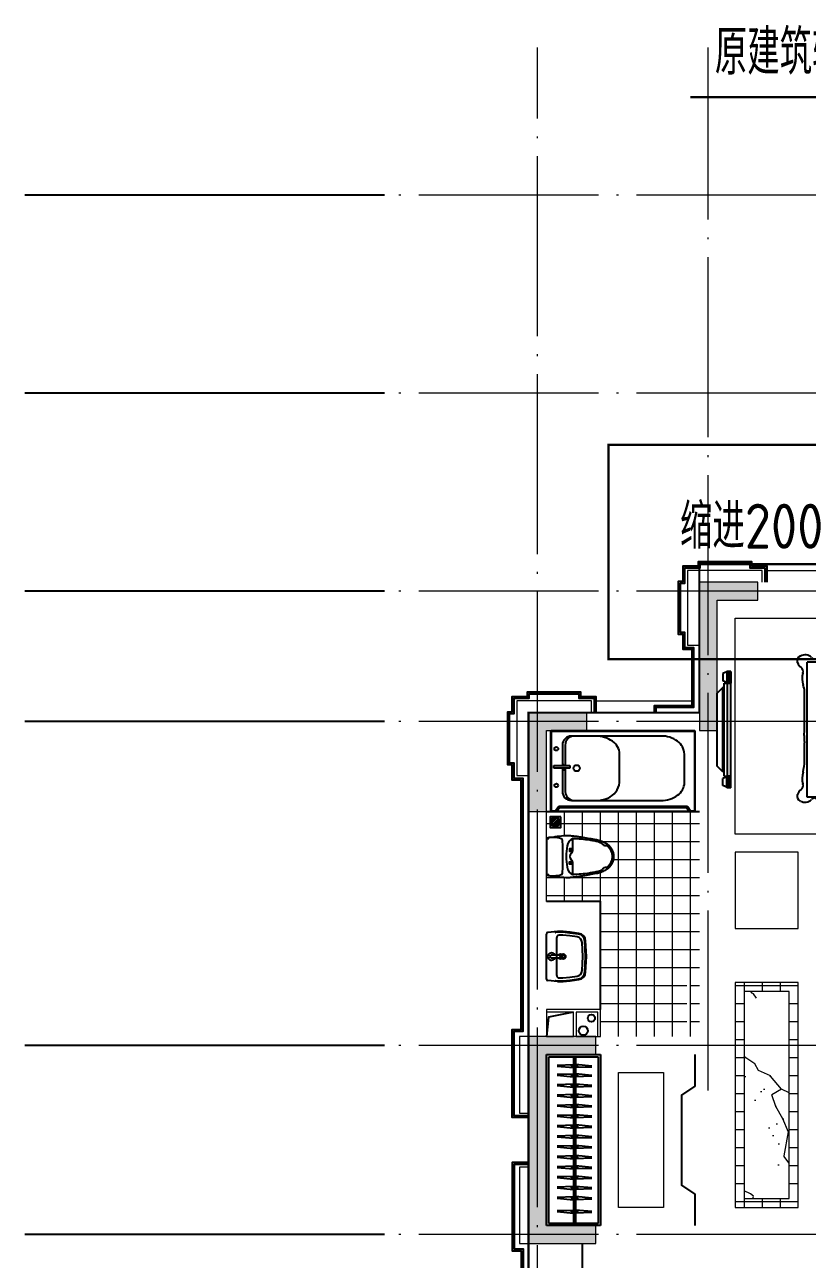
# Model space of a CAD drawing. Extents: x 1117549 to 1295333, y -232649 to -190649.
# Drawn here: x 1158999 to 1167699, y -213042 to -199322 of the extents above; entities that cross this region are included whole.
import ezdxf

# ---------------------------------------------------------------- set-up
doc = ezdxf.new("R2010")
doc.units = 0
doc.header["$LTSCALE"] = 1000
doc.header["$MEASUREMENT"] = 0
for name, pattern in [('ACO-DASHED', [3, 2, -1]), ('DASH', [0.35, 0.25, -0.1]), ('DOTE', [2.42, 2, -0.2, 0.02, -0.2])]:
    doc.linetypes.add(name, pattern=pattern)
for name, color, linetype in [('A-Bath', 185, 'CONTINUOUS'), ('A-Furniture', 252, 'CONTINUOUS'), ('A-Insulatinglayer', 11, 'CONTINUOUS'), ('A-Others', 45, 'ACO-DASHED'), ('A-Plumbing', 4, 'CONTINUOUS'), ('A-Section', 2, 'CONTINUOUS'), ('AXIS', 3, 'CONTINUOUS'), ('图层1', 6, 'CONTINUOUS')]:
    doc.layers.add(name, color=color, linetype=linetype)
for name, color, linetype, lineweight in [('A-c', 30, 'CONTINUOUS', 0), ('A-Sill', 135, 'CONTINUOUS', 0), ('A-Wall-2', 123, 'CONTINUOUS', 15), ('dote', 252, 'DOTE', 0), ('PUB_HATCH', 8, 'CONTINUOUS', 0), ('砌块', 31, 'CONTINUOUS', 0), ('铺地', 147, 'CONTINUOUS', 0)]:
    doc.layers.add(name, color=color, linetype=linetype, lineweight=lineweight)
doc.styles.get("Standard").update_dxf_attribs({"font": 'GBENOR', "bigfont": 'GBCBIG'})
pattern_1 = [(0, (0, 0), (0, 200), []), (90, (0, 0), (-200, 1e-14), [])]

# ---------------------------------------------------------------- blocks, each defined once
blk = doc.blocks.new('A-Lavatory-Bathtub-1250x900')
at = {"layer": 'A-Bath', "linetype": 'ByBlock'}
for p, q in [((342, -2002), (342, -1112)), ((347, -1107), (1937, -1107)), ((347, -1112), (1937, -1112)), ((347, -2002), (347, -1112)), ((1566, -1167), (570, -1167)), ((1937, -1112), (1937, -2002)), ((1942, -1112), (1942, -2002)), ((469, -1267), (469, -1494)), ((501, -1267), (501, -1494)), ((1104, -1683), (1104, -1367)), ((1827, -1683), (1827, -1367)), ((375, -1524), (375, -1494)), ((375, -1494), (554, -1494)), ((469, -1483), (485, -1483)), ((554, -1494), (554, -1524)), ((554, -1524), (375, -1524)), ((469, -1524), (469, -1783)), ((485, -1547), (469, -1548)), ((501, -1524), (501, -1783)), ((570, -1883), (1566, -1883)), ((391, -2002), (347, -2002)), ((1937, -2007), (347, -2007)), ((424, -1957), (388, -2007)), ((436, -1965), (406, -2007)), ((1855, -1950), (436, -1950)), ((1853, -1965), (436, -1965)), ((1880, -2007), (1853, -1965)), ((1898, -2007), (1864, -1955)), ((1937, -2002), (1895, -2002))]:
    blk.add_line(p, q, dxfattribs=at)
for centre, radius, start, end in [((347, -1112), 5, 90, 180), ((570, -1267), 100, 90, 179.8855), ((601, -1267), 99.4, 134.7703, 180.1279), ((607, -1280), 113, 92.4872, 132.2244), ((835, -1511), 344, 56.0618, 88.7863), ((929, -1371), 176, 1.25, 55.7663), ((1572, -1468), 301, 53.6031, 91.2806), ((1629, -1383), 199, 4.6746, 52.2164), ((1937, -1112), 5, 0, 90), ((191, -1515), 296, 4.0735, 6.2142), ((191, -1515), 296, 353.7858, 358.2554), ((569, -1783), 100, 180, 270.1145), ((607, -1779), 106, 181.9028, 238.2969), ((901, -1665), 204, 290.8165, 354.9794), ((1653, -1680), 174, 304.0814, 359.0275), ((599, -1792), 90.1, 238.2969, 271.8118), ((844, -1557), 326, 269.7631, 293.3954), ((1568, -1570), 313, 269.4771, 305.6392), ((347, -2002), 5, 180, 270), ((436, -1965), 15.1, 90.5998, 144.7623), ((436, -1965), 0.131, 96.5775, 147.266), ((1854, -1965), 14.3, 45.0732, 84.4612), ((1937, -2002), 5, 270, 0)]:
    blk.add_arc(centre, radius, start, end, dxfattribs=at)
for centre, major_axis in [((402, -1308), (-20.6, 0)), ((628, -1524), (-35, 0)), ((401, -1716), (20.4, -2))]:
    blk.add_ellipse(centre, major_axis=major_axis, ratio=1, dxfattribs=at)
blk = doc.blocks.new('A-Lavatory-Closestool-b')
at = {"layer": 'A-Bath'}
for p, q in [((0, 194), (0, -194)), ((266, 230), (262, 231)), ((269, 230), (266, 230)), ((273, 229), (269, 230)), ((277, 229), (273, 229)), ((281, 229), (277, 229)), ((285, 228), (281, 229)), ((288, 228), (285, 228)), ((292, 227), (288, 228)), ((298, 227), (292, 227)), ((292, 78, 0), (292, 198, 0)), ((303, 226), (298, 227)), ((301, 204, 0), (301, 197, 0)), ((308, 225), (303, 226)), ((314, 225), (308, 225)), ((319, 224), (314, 225)), ((325, 223), (319, 224)), ((330, 222), (325, 223)), ((336, 222), (330, 222)), ((345, 220), (336, 222)), ((354, 219), (345, 220)), ((363, 218), (354, 219)), ((372, 217), (363, 218)), ((381, 215), (372, 217)), ((390, 214), (381, 215)), ((399, 213), (390, 214)), ((408, 211), (399, 213)), ((426, 208), (408, 211)), ((444, 205), (426, 208)), ((462, 202), (444, 205)), ((480, 199), (462, 202)), ((497, 196), (480, 199)), ((515, 193), (497, 196)), ((533, 189), (515, 193)), ((551, 186), (533, 189)), ((557, 185), (551, 186)), ((563, 184), (557, 185)), ((568, 183), (563, 184)), ((572, 182), (568, 183)), ((576, 181), (572, 182)), ((580, 180), (576, 181)), ((583, 179), (580, 180)), ((586, 178), (583, 179)), ((589, 177), (586, 178)), ((591, 176), (589, 177)), ((594, 176), (591, 176)), ((596, 175), (594, 176)), ((599, 174), (596, 175)), ((601, 173), (599, 174)), ((603, 173), (601, 173)), ((605, 172), (603, 173)), ((608, 171), (605, 172)), ((610, 170), (608, 171)), ((612, 169), (610, 170)), ((614, 169), (612, 169)), ((617, 168), (614, 169)), ((619, 167), (617, 168)), ((621, 166), (619, 167)), ((623, 165), (621, 166)), ((625, 164), (623, 165)), ((627, 163), (625, 164)), ((630, 162), (627, 163)), ((632, 161), (630, 162)), ((634, 160), (632, 161)), ((637, 159), (634, 160)), ((639, 158), (637, 159)), ((642, 156), (639, 158)), ((644, 155), (642, 156)), ((647, 153), (644, 155)), ((650, 152), (647, 153)), ((654, 150), (650, 152)), ((658, 147), (654, 150)), ((662, 145), (658, 147)), ((667, 142), (662, 145)), ((673, 138), (667, 142)), ((675, 137), (673, 138)), ((254, 85, 0), (254, 61, 0)), ((292, 86, 0), (255, 86, 0)), ((255, 60, 0), (290, 60, 0)), ((677, 136), (675, 137)), ((678, 135), (677, 136)), ((680, 134), (678, 135)), ((681, 133), (680, 134)), ((682, 133), (681, 133)), ((683, 132), (682, 133)), ((684, 131), (683, 132)), ((685, 131), (684, 131)), ((685, 130), (685, 131)), ((686, 129), (685, 130)), ((687, 129), (686, 129)), ((688, 128), (687, 129)), ((689, 127), (688, 128)), ((688, 128), (688, 128)), ((690, 127), (689, 127)), ((690, 126), (690, 127)), ((691, 126), (690, 126)), ((692, 125), (691, 126)), ((693, 124), (692, 125)), ((692, 125), (692, 125)), ((694, 124), (693, 124)), ((694, 123), (694, 124)), ((695, 122), (694, 123)), ((696, 121), (695, 122)), ((695, 122), (695, 122)), ((697, 121), (696, 121)), ((697, 120), (697, 121)), ((698, 120), (697, 120)), ((699, 119), (698, 120)), ((699, 118), (699, 119)), ((700, 117), (699, 118)), ((701, 117), (700, 117)), ((702, 116), (701, 117)), ((703, 115), (702, 116)), ((703, 114), (703, 115)), ((705, 113), (703, 114)), ((706, 111), (705, 113)), ((707, 110), (706, 111)), ((709, 108), (707, 110)), ((710, 106), (709, 108)), ((712, 105), (710, 106)), ((713, 103), (712, 105)), ((714, 102), (713, 103)), ((715, 101), (714, 102)), ((716, 100), (715, 101)), ((717, 99), (716, 100)), ((718, 98), (717, 99)), ((718, 97), (718, 98)), ((719, 96), (718, 97)), ((719, 95), (719, 96)), ((720, 94), (719, 95)), ((721, 94), (720, 94)), ((721, 93), (721, 94)), ((722, 92), (721, 93)), ((722, 91), (722, 92)), ((723, 91), (722, 91)), ((723, 90), (723, 91)), ((724, 89), (723, 90)), ((724, 88), (724, 89)), ((725, 88), (724, 88)), ((725, 87), (725, 88)), ((726, 86), (725, 87)), ((726, 85), (726, 86)), ((727, 84), (726, 85)), ((726, 85), (726, 85)), ((727, 83), (727, 84)), ((728, 82), (727, 83)), ((728, 81), (728, 82)), ((729, 81), (728, 81)), ((729, 80), (729, 81)), ((730, 79), (729, 80)), ((730, 78), (730, 79)), ((731, 77), (730, 78)), ((732, 75), (731, 77)), ((732, 74), (732, 75)), ((733, 72), (732, 74)), ((734, 71), (733, 72)), ((735, 69), (734, 71)), ((736, 66), (735, 69)), ((737, 64), (736, 66)), ((737, 63), (737, 64)), ((738, 61), (737, 63)), ((739, 60), (738, 61)), ((739, 58), (739, 60)), ((740, 57), (739, 58)), ((740, 56), (740, 57)), ((740, 55), (740, 56)), ((741, 54), (740, 55)), ((741, 53), (741, 54)), ((741, 52), (741, 53)), ((741, 53), (741, 53)), ((742, 51), (741, 52)), ((742, 50), (742, 51)), ((742, 49), (742, 50)), ((743, 48), (742, 49)), ((743, 47), (743, 48)), ((743, 46), (743, 47)), ((744, 45), (743, 46)), ((744, 44), (744, 45)), ((744, 42), (744, 44)), ((745, 41), (744, 42)), ((745, 39), (745, 41)), ((746, 37), (745, 39)), ((746, 34), (746, 37)), ((747, 32), (746, 34)), ((747, 30), (747, 32)), ((747, 28), (747, 30)), ((748, 27), (747, 28)), ((748, 25), (748, 27)), ((748, 24), (748, 25)), ((748, 23), (748, 24)), ((748, 22), (748, 23)), ((749, 21), (748, 22)), ((749, 20), (749, 21)), ((749, 19), (749, 20)), ((749, 18), (749, 19)), ((749, 17), (749, 18)), ((749, 16), (749, 17)), ((749, 15), (749, 16)), ((749, 14), (749, 15)), ((749, 12), (749, 14)), ((749, 11), (749, 12)), ((750, 9), (749, 11)), ((750, 8), (750, 9)), ((750, 6), (750, 8)), ((750, 3), (750, 6)), ((750, 1), (750, 3)), ((750, -2), (750, 1)), ((255, -84, 0), (255, -59, 0)), ((256, -58, 0), (289, -58, 0)), ((292, -85, 0), (256, -85, 0)), ((292, -196, 0), (292, -77, 0)), ((673, -137), (675, -136)), ((675, -136), (677, -135)), ((677, -135), (679, -134)), ((679, -134), (680, -133)), ((680, -133), (681, -132)), ((681, -132), (682, -131)), ((682, -131), (683, -131)), ((683, -131), (684, -130)), ((684, -130), (685, -129)), ((685, -129), (686, -129)), ((686, -129), (686, -128)), ((686, -128), (687, -128)), ((687, -128), (688, -127)), ((688, -127), (689, -127)), ((689, -127), (689, -126)), ((689, -126), (690, -126)), ((690, -126), (691, -125)), ((691, -125), (692, -124)), ((691, -125), (691, -125)), ((692, -124), (692, -123)), ((692, -123), (693, -123)), ((693, -123), (694, -122)), ((694, -122), (695, -121)), ((694, -122), (694, -122)), ((695, -121), (696, -121)), ((696, -121), (696, -120)), ((696, -120), (697, -120)), ((697, -119), (698, -118)), ((697, -120), (697, -119)), ((698, -118), (699, -118)), ((699, -118), (700, -117)), ((700, -117), (700, -116)), ((700, -116), (701, -116)), ((701, -116), (702, -115)), ((702, -115), (703, -114)), ((703, -114), (704, -113)), ((704, -113), (705, -112)), ((705, -112), (706, -110)), ((706, -110), (707, -109)), ((707, -109), (709, -107)), ((709, -107), (711, -105)), ((711, -105), (712, -103)), ((712, -103), (713, -102)), ((713, -102), (714, -101)), ((714, -101), (715, -99)), ((715, -99), (716, -98)), ((716, -98), (717, -97)), ((717, -97), (718, -96)), ((718, -96), (719, -95)), ((718, -96), (718, -96)), ((719, -95), (720, -94)), ((720, -94), (720, -93)), ((721, -92), (722, -91)), ((721, -92), (721, -92)), ((722, -90), (723, -89)), ((722, -91), (722, -90)), ((723, -89), (724, -88)), ((723, -89), (723, -89)), ((724, -87), (725, -86)), ((724, -88), (724, -87)), ((725, -86), (726, -85)), ((725, -86), (725, -86)), ((726, -84), (727, -83)), ((726, -85), (726, -84)), ((727, -83), (728, -82)), ((727, -83), (727, -83)), ((728, -80), (729, -79)), ((728, -81), (728, -80)), ((728, -82), (728, -81)), ((729, -78), (730, -77)), ((729, -79), (729, -78)), ((730, -76), (731, -75)), ((730, -77), (730, -76)), ((731, -75), (732, -74)), ((732, -73), (733, -71)), ((732, -73), (733, -72)), ((732, -74), (732, -73)), ((733, -71), (734, -69)), ((734, -69), (735, -67)), ((735, -67), (736, -65)), ((736, -65), (737, -63)), ((737, -61), (738, -60)), ((737, -63), (737, -61)), ((738, -60), (739, -58)), ((739, -57), (740, -56)), ((739, -58), (739, -57)), ((740, -54), (741, -53)), ((740, -55), (740, -54)), ((740, -56), (740, -55)), ((741, -52), (741, -51)), ((741, -51), (742, -51)), ((741, -53), (741, -52)), ((742, -48), (743, -47)), ((742, -49), (742, -48)), ((742, -50), (742, -49)), ((742, -51), (742, -50)), ((743, -45), (744, -44)), ((743, -46), (743, -45)), ((743, -47), (743, -46)), ((744, -41), (745, -39)), ((744, -43), (744, -41)), ((744, -44), (744, -43)), ((745, -38), (746, -35)), ((745, -39), (745, -38)), ((746, -33), (747, -31)), ((746, -35), (746, -33)), ((747, -27), (748, -26)), ((747, -29), (747, -27)), ((747, -31), (747, -29)), ((748, -21), (749, -20)), ((748, -22), (748, -21)), ((748, -23), (748, -22)), ((748, -24), (748, -23)), ((748, -26), (748, -24)), ((749, -10), (750, -8)), ((749, -11), (749, -10)), ((749, -12), (749, -11)), ((749, -13), (749, -12)), ((749, -15), (749, -13)), ((749, -16), (749, -15)), ((749, -17), (749, -16)), ((749, -18), (749, -17)), ((749, -19), (749, -18)), ((749, -20), (749, -19)), ((750, -4), (750, -2)), ((750, -6), (750, -4)), ((750, -8), (750, -6)), ((262, -230), (266, -230)), ((266, -230), (270, -229)), ((270, -229), (274, -229)), ((274, -229), (277, -228)), ((277, -228), (281, -228)), ((281, -228), (285, -228)), ((285, -228), (289, -227)), ((289, -227), (293, -227)), ((293, -227), (298, -226)), ((298, -226), (303, -225)), ((302, -195, 0), (302, -204, 0)), ((303, -225), (309, -225)), ((309, -225), (314, -224)), ((314, -224), (320, -223)), ((320, -223), (325, -223)), ((325, -223), (331, -222)), ((331, -222), (336, -221)), ((336, -221), (345, -220)), ((345, -220), (354, -219)), ((354, -219), (363, -217)), ((363, -217), (372, -216)), ((372, -216), (382, -215)), ((382, -215), (391, -213)), ((391, -213), (400, -212)), ((400, -212), (409, -210)), ((409, -210), (427, -208)), ((427, -208), (444, -205)), ((444, -205), (462, -201)), ((462, -201), (480, -198)), ((480, -198), (498, -195)), ((498, -195), (516, -192)), ((516, -192), (533, -189)), ((533, -189), (551, -185)), ((551, -185), (558, -184)), ((558, -184), (563, -183)), ((563, -183), (568, -182)), ((568, -182), (573, -181)), ((573, -181), (577, -180)), ((577, -180), (580, -179)), ((580, -179), (583, -178)), ((583, -178), (586, -177)), ((586, -177), (589, -176)), ((589, -176), (592, -175)), ((592, -175), (594, -175)), ((594, -175), (597, -174)), ((597, -174), (599, -173)), ((599, -173), (601, -172)), ((601, -172), (604, -172)), ((604, -172), (606, -171)), ((606, -171), (608, -170)), ((608, -170), (610, -169)), ((610, -169), (612, -168)), ((612, -168), (615, -168)), ((615, -168), (617, -167)), ((617, -167), (619, -166)), ((619, -166), (621, -165)), ((621, -165), (623, -164)), ((623, -164), (626, -163)), ((626, -163), (628, -162)), ((628, -162), (630, -161)), ((630, -161), (632, -160)), ((632, -160), (634, -159)), ((634, -159), (637, -158)), ((637, -158), (639, -157)), ((639, -157), (642, -155)), ((642, -155), (645, -154)), ((645, -154), (647, -152)), ((647, -152), (651, -151)), ((651, -151), (654, -149)), ((654, -149), (658, -146)), ((658, -146), (663, -144)), ((663, -144), (668, -141)), ((668, -141), (673, -137))]:
    blk.add_line(p, q, dxfattribs=at)
for centre, radius in [((267, 73, 0), 8.36), ((267, -71, 0), 8.27)]:
    blk.add_circle(centre, radius, dxfattribs=at)
for centre, radius, start, end in [((17, 192), 17.1, 87.0933, 174.9526), ((32, 192, 0), 17.1, 87.0933, 180.0484), ((71, -68, 0), 282, 71.2356, 100.886), ((71, -68), 282, 89.8232, 100.886), ((243, -654), 885, 88.7599, 101.1204), ((160, 182, 0), 17.1, 3.2813, 85.0279), ((-3061, -3, 0), 3244, 0.0483, 3.2813), ((336, 101, 0), 109, 108.4881, 170.4262), ((269, -1205, 0), 1403, 81.2836, 89.0717), ((269, -1205, 0), 1403, 79.4082, 81.2836), ((444, -270, 0), 452, 67.0019, 79.4082), ((650, 153, 0), 30.5, 193.9308, 293.82), ((-3061, -3, 0), 3244, 356.8154, 0.0484), ((920, 1, 0), 701, 170.2923, 189.8044), ((255, 85, 0), 1.04, 90.0484, 180.0484), ((255, 61, 0), 1.04, 180.0484, 270.0484), ((312, 1, 0), 51.3, 136.2115, 223.8852), ((232, 78, 0), 60.6, 316.2115, 0.0484), ((589, 2, 0), 144, 4.6443, 59.0372), ((589, 2, 0), 144, 359.9089, 4.6443), ((589, 1, 0), 144, 355.0318, 0.1878), ((336, -100, 0), 109, 189.6705, 251.6086), ((256, -59, 0), 1.04, 90.0484, 180.0484), ((256, -84, 0), 1.04, 180.0484, 270.0484), ((232, -77, 0), 60.6, 0.0484, 43.8852), ((651, -150, 0), 30.5, 66.2767, 166.1659), ((589, 1, 0), 144, 301.0595, 355.4524), ((17, -192), 17.1, 185.1442, 273.0034), ((32, -192, 0), 17.1, 180.0484, 273.0034), ((71, 68, 0), 282, 259.2107, 288.8611), ((71, 68), 282, 259.2107, 270.2735), ((242, 654), 885, 258.9763, 271.3367), ((161, -182, 0), 17.1, 275.0688, 356.8154), ((267, 1207, 0), 1403, 271.025, 278.629), ((267, 1207, 0), 1403, 278.629, 280.6885), ((444, 272, 0), 452, 280.6885, 293.0948)]:
    blk.add_arc(centre, radius, start, end, dxfattribs=at)
blk = doc.blocks.new('A-Lavatory-Washbowl-d')
at = {"layer": 'A-Bath'}
for p, q in [((-250, 0), (250, 0)), ((-277, -123), (-278, -185)), ((-277, -123), (-267, -16)), ((-267, -106), (-269, -184)), ((-211, -114), (211, -114)), ((-18, -137), (-18, -57)), ((18, -57), (18, -137)), ((277, -123), (267, -16)), ((269, -184), (267, -106)), ((278, -185), (277, -123)), ((-278, -185), (-270, -263)), ((-270, -263), (-256, -359)), ((-269, -184), (-261, -262)), ((-261, -262), (-247, -358)), ((-238, -141), (-238, -183)), ((-238, -183), (-231, -259)), ((-231, -259), (-219, -341)), ((219, -341), (231, -259)), ((231, -259), (238, -183)), ((238, -183), (238, -141)), ((247, -358), (261, -262)), ((256, -359), (270, -263)), ((261, -262), (269, -184)), ((270, -263), (278, -185)), ((-157, -397), (0, -405)), ((0, -405), (157, -397)), ((-173, -427), (0, -436)), ((-173, -436), (0, -444)), ((0, -436), (173, -427)), ((0, -444), (173, -436))]:
    blk.add_line(p, q, dxfattribs=at)
for radius in [28.6, 19.8]:
    blk.add_circle((0, -185), radius, dxfattribs=at)
for centre, radius, start, end in [((-275, -106), 8.8, 359.571, 84.8181), ((-250, -18), 17.6, 90, 174.8181), ((-211, -141), 26.4, 90, 179.571), ((0, -57), 40, 296.7437, 243.2563), ((0, -57), 18, 0, 180), ((211, -141), 26.4, 0.429, 90), ((250, -18), 17.6, 5.1819, 90), ((275, -106), 8.8, 95.1819, 180.429), ((0, -155), 25, 134.7762, 42.7421), ((0, -137), 18, 180, 0), ((-169, -348), 88, 187.2421, 267.2561), ((-169, -348), 79.2, 187.2421, 267.2561), ((-154, -331), 66, 188.2775, 267.2561), ((154, -331), 66, 272.7439, 351.7186), ((169, -348), 79.3, 272.8009, 352.815), ((169, -348), 88, 272.7439, 352.7579)]:
    blk.add_arc(centre, radius, start, end, dxfattribs=at)
blk = doc.blocks.new('A-Lavatory-The floor drain-b')
at = {"layer": 'A-Plumbing'}
h = blk.add_hatch(dxfattribs=at)
h.set_pattern_fill('ANSI31', color=251, scale=150, style=0)
h.paths.add_polyline_path([(-50, 0, 1), (50, 0, 1)])
blk.add_lwpolyline([(60, 60), (-60, 60), (-60, -60), (60, -60)], close=True, dxfattribs=at)
blk.add_circle((0, 0), 50, dxfattribs=at)
blk = doc.blocks.new('A-Bed room-Bed-1500x2000e')
at = {"layer": 'A-Furniture', "color": 0, "linetype": 'ByBlock', "lineweight": -2}
for p, q in [((500, 1275), (0, 1275)), ((0, 1275), (0, 775)), ((500, 775), (500, 1275)), ((322, 1181), (350, 1230)), ((88, 1046), (31, 1046)), ((322, 911), (350, 862)), ((0, 775), (500, 775)), ((40, 775), (0, 775)), ((0, 775), (0, -775)), ((40, -775), (40, 775)), ((40, 763), (2001, 763)), ((40, 763), (2001, 763)), ((520, 763), (520, 640)), ((571, 763), (571, 631)), ((575, 763), (1364, -783)), ((608, 763), (1552, -757)), ((2001, 763), (2001, -737)), ((63, -701), (63, 666)), ((336, -603), (336, 602)), ((678, 602), (678, -603)), ((678, 0), (336, 0)), ((473, -636), (473, -701)), ((520, -625), (520, -783)), ((571, -616), (571, -783)), ((0, -775), (500, -775)), ((0, -1275), (0, -775)), ((0, -775), (40, -775)), ((40, -737), (2001, -737)), ((322, -869), (350, -820)), ((500, -775), (500, -1275)), ((88, -1004), (31, -1004)), ((322, -1139), (350, -1188)), ((500, -1275), (0, -1275))]:
    blk.add_line(p, q, dxfattribs=at)
at = {"layer": 'A-Furniture', "color": 0, "linetype": 'ByBlock', "lineweight": -2, "ltscale": 0.5}
for p, q in [((238, 1036), (350, 1230)), ((256, 1046), (31, 1046)), ((238, 1056), (350, 862)), ((238, -1014), (350, -820)), ((256, -1004), (31, -1004)), ((238, -994), (350, -1188))]:
    blk.add_line(p, q, dxfattribs=at)
at = {"layer": 'A-Furniture', "color": 0, "linetype": 'ByBlock', "lineweight": -2}
for centre, radius, start, end in [((160, -2173), 2940, 88.9884, 92.3384), ((268, 168), 539, 87.8976, 112.3788), ((690, 211), 638, 120.9997, 153.5912), ((775, -20627), 21401, 90.8957, 91.5076), ((58, 72), 749, 48.5378, 66.1653), ((481, 189), 584, 80.4669, 93.9633), ((656, 1566), 806, 264.4085, 273.218), ((778, -749), 1513, 87.0776, 92.9224), ((909, 2070), 1309, 267.6419, 276.6698), ((1221, -1500), 2276, 90.2505, 94.0312), ((1226, 1130), 355, 267.672, 289.3936), ((1431, 624), 192, 87.3508, 116.953), ((1447, 606), 210, 63.8724, 92.0368), ((1636, 980), 209, 242.5424, 272.8438), ((1770, 1925), 1160, 263.88, 273.3505), ((1911, 373), 401, 89.9364, 100.5147), ((1913, 828), 54.9, 268.5556, 316.2435), ((2026, 714), 106, 61.2787, 134.2159), ((1984, 789), 138, 308.044, 336.2939), ((2052, 751), 61.8, 342.9418, 65.3448), ((507, 187), 449, 67.6212, 112.3788), ((2099, 635), 53.6, 124.1356, 199.7689), ((1821, 556), 236, 342.8192, 15.0013), ((1826, 1108), 1814, 199.7745, 214.8201), ((2837, 327), 807, 168.6452, 177.6232), ((2963, 305), 934, 176.5835, 185.0474), ((5181, -1764), 5259, 158.0356, 165.2175), ((1221, 199), 813, 356.6723, 1.7242), ((1221, 104), 813, 358.2758, 3.3277), ((11864, -204), 9835, 178.3485, 181.1907), ((2330, -387), 300, 183.9579, 198.6948), ((667, -139), 638, 206.4088, 239.0003), ((1821, -553), 236, 344.9987, 17.1808), ((507, -188), 449, 247.6212, 292.3788), ((35, 0), 749, 293.8347, 302.5362), ((2099, -632), 53.6, 160.2311, 235.8644), ((1984, -786), 138, 23.7061, 51.956), ((160, 2176), 2940, 267.6616, 271.0116), ((268, -202), 539, 247.6212, 292.3788), ((775, 20630), 21401, 268.4924, 269.1043), ((481, -186), 584, 266.0367, 279.5331), ((656, -1563), 806, 86.782, 95.5915), ((778, 752), 1513, 267.0776, 272.9224), ((909, -2067), 1309, 83.3302, 92.3581), ((1221, 1503), 2276, 265.9688, 269.7495), ((1226, -1127), 355, 70.6064, 92.328), ((1431, -621), 192, 243.047, 272.6492), ((1447, -603), 210, 267.9632, 296.1276), ((1636, -977), 209, 87.1562, 117.4576), ((1770, -1922), 1160, 86.6495, 96.12), ((1911, -370), 401, 259.4853, 270.0636), ((1913, -825), 54.9, 43.7565, 91.4444), ((2026, -711), 106, 225.7841, 298.7213), ((2052, -748), 61.8, 294.6552, 17.0582)]:
    blk.add_arc(centre, radius, start, end, dxfattribs=at)
at = {"layer": 'A-Furniture', "color": 0, "linetype": 'ByBlock', "lineweight": -2, "ltscale": 0.02, "extrusion": (0, 0, -1)}
for centre in [(244, 1046), (244, -1004)]:
    blk.add_ellipse(centre, major_axis=(-127, 127), ratio=1, start_param=1.570796326794896, end_param=7.853981633974483, dxfattribs=at)
at = {"layer": 'A-Furniture', "color": 0, "linetype": 'ByBlock', "lineweight": -2, "ltscale": 0.5, "extrusion": (0, 0, -1)}
for centre, major_axis in [((244, 1046), (-110, 110)), ((244, 1046), (-46.7, 46.7)), ((244, -1004), (-110, 110)), ((244, -1004), (-46.7, 46.7))]:
    blk.add_ellipse(centre, major_axis=major_axis, ratio=1, start_param=1.570796326794896, end_param=7.853981633974483, dxfattribs=at)
blk = doc.blocks.new('adfaf')
at = {"layer": 'A-Furniture', "linetype": 'ByBlock', "lineweight": -2}
for p, q in [((1167799, -209017), (1167799, -208417)), ((1167799, -208417), (1169699, -208417, 0)), ((1167824, -208992), (1167824, -208442)), ((1167824, -208442), (1169674, -208442, 0)), ((1167955, -208537), (1167937, -208716)), ((1167965, -208537), (1167972, -208717)), ((1168105, -208537), (1168087, -208716)), ((1168115, -208537), (1168122, -208717)), ((1168218, -208537), (1168201, -208716)), ((1168229, -208537), (1168236, -208717)), ((1168332, -208537), (1168315, -208716)), ((1168343, -208537), (1168349, -208717)), ((1168446, -208537), (1168428, -208716)), ((1168456, -208537), (1168463, -208717)), ((1168559, -208537), (1168542, -208716)), ((1168570, -208537), (1168577, -208717)), ((1168673, -208537), (1168656, -208716)), ((1168684, -208537), (1168690, -208717)), ((1168787, -208537), (1168769, -208716)), ((1168797, -208537), (1168804, -208717)), ((1168900, -208537), (1168883, -208716)), ((1168911, -208537), (1168918, -208717)), ((1169014, -208537), (1168997, -208716)), ((1169025, -208537), (1169031, -208717)), ((1169128, -208537), (1169111, -208716)), ((1169139, -208537), (1169145, -208717)), ((1169242, -208537), (1169224, -208716)), ((1169252, -208537), (1169259, -208717)), ((1169355, -208537), (1169338, -208716)), ((1169366, -208537), (1169373, -208717)), ((1169469, -208537), (1169452, -208716)), ((1169480, -208537), (1169486, -208717)), ((1169572, -208537), (1169555, -208716)), ((1169583, -208537), (1169589, -208717)), ((1169674, -208442, 0), (1169674, -208992, 0)), ((1169699, -208417, 0), (1169699, -209017, 0)), ((1169674, -208717, 0), (1167824, -208717)), ((1169674, -208741, 0), (1167824, -208741)), ((1167943, -208920), (1167937, -208740)), ((1167952, -208693), (1167950, -208765)), ((1167950, -208765), (1167958, -208765)), ((1167960, -208693), (1167952, -208693)), ((1167954, -208920), (1167971, -208741)), ((1167958, -208765), (1167960, -208693)), ((1168093, -208920), (1168087, -208740)), ((1168102, -208693), (1168100, -208765)), ((1168100, -208765), (1168108, -208765)), ((1168110, -208693), (1168102, -208693)), ((1168104, -208920), (1168121, -208741)), ((1168108, -208765), (1168110, -208693)), ((1168207, -208920), (1168200, -208740)), ((1168215, -208693), (1168213, -208765)), ((1168213, -208765), (1168221, -208765)), ((1168224, -208693), (1168215, -208693)), ((1168218, -208920), (1168235, -208741)), ((1168221, -208765), (1168224, -208693)), ((1168321, -208920), (1168314, -208740)), ((1168329, -208693), (1168327, -208765)), ((1168327, -208765), (1168335, -208765)), ((1168337, -208693), (1168329, -208693)), ((1168331, -208920), (1168349, -208741)), ((1168335, -208765), (1168337, -208693)), ((1168434, -208920), (1168428, -208740)), ((1168443, -208693), (1168441, -208765)), ((1168441, -208765), (1168449, -208765)), ((1168451, -208693), (1168443, -208693)), ((1168445, -208920), (1168462, -208741)), ((1168449, -208765), (1168451, -208693)), ((1168548, -208920), (1168541, -208740)), ((1168556, -208693), (1168554, -208765)), ((1168554, -208765), (1168562, -208765)), ((1168565, -208693), (1168556, -208693)), ((1168559, -208920), (1168576, -208741)), ((1168562, -208765), (1168565, -208693)), ((1168662, -208920), (1168655, -208740)), ((1168670, -208693), (1168668, -208765)), ((1168668, -208765), (1168676, -208765)), ((1168678, -208693), (1168670, -208693)), ((1168672, -208920), (1168690, -208741)), ((1168676, -208765), (1168678, -208693)), ((1168775, -208920), (1168769, -208740)), ((1168784, -208693), (1168782, -208765)), ((1168782, -208765), (1168790, -208765)), ((1168792, -208693), (1168784, -208693)), ((1168786, -208920), (1168803, -208741)), ((1168790, -208765), (1168792, -208693)), ((1168889, -208920), (1168882, -208740)), ((1168897, -208693), (1168895, -208765)), ((1168895, -208765), (1168903, -208765)), ((1168906, -208693), (1168897, -208693)), ((1168900, -208920), (1168917, -208741)), ((1168903, -208765), (1168906, -208693)), ((1169003, -208920), (1168996, -208740)), ((1169011, -208693), (1169009, -208765)), ((1169009, -208765), (1169017, -208765)), ((1169019, -208693), (1169011, -208693)), ((1169014, -208920), (1169031, -208741)), ((1169017, -208765), (1169019, -208693)), ((1169117, -208920), (1169110, -208740)), ((1169125, -208693), (1169123, -208765)), ((1169123, -208765), (1169131, -208765)), ((1169133, -208693), (1169125, -208693)), ((1169127, -208920), (1169145, -208741)), ((1169131, -208765), (1169133, -208693)), ((1169230, -208920), (1169224, -208740)), ((1169239, -208693), (1169236, -208765)), ((1169236, -208765), (1169245, -208765)), ((1169247, -208693), (1169239, -208693)), ((1169241, -208920), (1169258, -208741)), ((1169245, -208765), (1169247, -208693)), ((1169344, -208920), (1169337, -208740)), ((1169352, -208693), (1169350, -208765)), ((1169350, -208765), (1169358, -208765)), ((1169360, -208693), (1169352, -208693)), ((1169355, -208920), (1169372, -208741)), ((1169358, -208765), (1169360, -208693)), ((1169458, -208920), (1169451, -208740)), ((1169466, -208693), (1169464, -208765)), ((1169464, -208765), (1169472, -208765)), ((1169474, -208693), (1169466, -208693)), ((1169468, -208920), (1169486, -208741)), ((1169472, -208765), (1169474, -208693)), ((1169561, -208920), (1169554, -208740)), ((1169569, -208693), (1169567, -208765)), ((1169567, -208765), (1169575, -208765)), ((1169577, -208693), (1169569, -208693)), ((1169571, -208920), (1169589, -208741)), ((1169575, -208765), (1169577, -208693)), ((1169699, -209017, 0), (1167799, -209017)), ((1169674, -208992, 0), (1167824, -208992))]:
    blk.add_line(p, q, dxfattribs=at)
blk = doc.blocks.new('dsdgd')
at = {"layer": 'PUB_HATCH'}
h = blk.add_hatch(color=256, dxfattribs=at)
h.paths.add_polyline_path([(1180899, -214317), (1180699, -214317), (1180699, -212667), (1180899, -212667)])
h.paths.add_polyline_path([(1186399, -212667), (1185499, -212667), (1185499, -214317), (1185699, -214317), (1185699, -212867), (1186399, -212867)])
h.paths.add_polyline_path([(1186399, -211467), (1184299, -211467), (1184299, -210567), (1184499, -210567), (1184499, -211267), (1186399, -211267)])
h.paths.add_polyline_path([(1188849, -210567), (1189599, -210567), (1189599, -212867), (1188849, -212867), (1188849, -212667), (1189399, -212667), (1189399, -210767), (1188849, -210767)])
h.paths.add_polyline_path([(1188949, -217967), (1189599, -217967), (1189599, -216317), (1189399, -216317), (1189399, -217767), (1188949, -217767)])
h.paths.add_polyline_path([(1185499, -217767), (1185174, -217767), (1185174, -217967), (1185499, -217967), (1185499, -219017), (1185174, -219017), (1185174, -219217), (1185699, -219217), (1185699, -217267), (1186899, -217267), (1186899, -217967), (1187099, -217967), (1187099, -217067), (1185499, -217067)])
h.paths.add_polyline_path([(1180899, -217767), (1181224, -217767), (1181224, -217967), (1180899, -217967), (1180899, -219017), (1181224, -219017), (1181224, -219217), (1180699, -219217), (1180699, -217067), (1180899, -217067)])
h.paths.add_polyline_path([(1180899, -210517), (1180899, -211467), (1180374, -211467), (1180374, -211267), (1180699, -211267), (1180699, -210517)])
h.paths.add_polyline_path([(1178999, -201117), (1177799, -201117), (1177799, -201317), (1178999, -201317)])
h.paths.add_polyline_path([(1179049, -203317), (1178399, -203317), (1178399, -203967), (1178599, -203967), (1178599, -203517), (1179049, -203517)])
h.paths.add_polyline_path([(1179074, -209267), (1179074, -209067), (1178599, -209067), (1178599, -206967), (1180699, -206967), (1180699, -209067), (1180174, -209067), (1180174, -209267), (1180899, -209267), (1180899, -206767), (1178399, -206767), (1178399, -209267)])
h.paths.add_polyline_path([(1184299, -206167), (1184499, -206167), (1184499, -205717), (1184949, -205717), (1184949, -205517), (1184299, -205517), (1183849, -205517), (1183849, -205717), (1184299, -205717)])
h.paths.add_polyline_path([(1188949, -206967), (1189599, -206967), (1189599, -208067), (1189399, -208067), (1189399, -207167), (1188949, -207167)])
h.paths.add_polyline_path([(1187049, -205517), (1187699, -205517), (1187699, -207167), (1187499, -207167), (1187499, -205717), (1187049, -205717)])
h.paths.add_polyline_path([(1181799, -205717), (1180699, -205717), (1180699, -205067), (1180899, -205067), (1180899, -205517), (1181799, -205517)])
h.paths.add_polyline_path([(1180249, -203317), (1180899, -203317), (1180899, -203967), (1180699, -203967), (1180699, -203517), (1180249, -203517)])
h.paths.add_polyline_path([(1180249, -201117), (1180899, -201117), (1180899, -201767), (1180699, -201767), (1180699, -201317), (1180249, -201317)])
h.paths.add_polyline_path([(1173299, -214317), (1173499, -214317), (1173499, -212667), (1173299, -212667)])
h.paths.add_polyline_path([(1167799, -212667), (1168699, -212667), (1168699, -214317), (1168499, -214317), (1168499, -212867), (1167799, -212867)])
h.paths.add_polyline_path([(1167799, -211467), (1169899, -211467), (1169899, -210567), (1169699, -210567), (1169699, -211267), (1167799, -211267)])
h.paths.add_polyline_path([(1165349, -210567), (1164599, -210567), (1164599, -212867), (1165349, -212867), (1165349, -212667), (1164799, -212667), (1164799, -210767), (1165349, -210767)])
h.paths.add_polyline_path([(1165249, -217967), (1164599, -217967), (1164599, -216317), (1164799, -216317), (1164799, -217767), (1165249, -217767)])
h.paths.add_polyline_path([(1168699, -217767), (1169024, -217767), (1169024, -217967), (1168699, -217967), (1168699, -219017), (1169024, -219017), (1169024, -219217), (1168499, -219217), (1168499, -217267), (1167299, -217267), (1167299, -217967), (1167099, -217967), (1167099, -217067), (1168699, -217067)])
h.paths.add_polyline_path([(1173299, -217767), (1172974, -217767), (1172974, -217967), (1173299, -217967), (1173299, -219017), (1172974, -219017), (1172974, -219217), (1173499, -219217), (1173499, -217067), (1173299, -217067)])
h.paths.add_polyline_path([(1177899, -218317), (1177899, -219217), (1177699, -219217), (1177699, -218517), (1176499, -218517), (1176499, -219217), (1176299, -219217), (1176299, -218317), (1176999, -218317), (1176999, -217067), (1177199, -217067), (1177199, -218317)])
h.paths.add_polyline_path([(1177199, -211667), (1177199, -213117), (1176999, -213117), (1176999, -211667), (1175299, -211667), (1175299, -210517), (1175499, -210517), (1175499, -211467), (1178699, -211467), (1178699, -210517), (1178899, -210517), (1178899, -211667)])
h.paths.add_polyline_path([(1173299, -210517), (1173299, -211467), (1173824, -211467), (1173824, -211267), (1173499, -211267), (1173499, -210517)])
h.paths.add_polyline_path([(1175199, -201117), (1176399, -201117), (1176399, -201317), (1175199, -201317)])
h.paths.add_polyline_path([(1175149, -203317), (1175799, -203317), (1175799, -203967), (1175599, -203967), (1175599, -203517), (1175149, -203517)])
h.paths.add_polyline_path([(1175124, -209267), (1175124, -209067), (1175599, -209067), (1175599, -206967), (1173499, -206967), (1173499, -209067), (1174024, -209067), (1174024, -209267), (1173299, -209267), (1173299, -206767), (1175799, -206767), (1175799, -209267)])
h.paths.add_polyline_path([(1169899, -206167), (1169699, -206167), (1169699, -205717), (1169249, -205717), (1169249, -205517), (1169899, -205517), (1170349, -205517), (1170349, -205717), (1169899, -205717)])
h.paths.add_polyline_path([(1165249, -206967), (1164599, -206967), (1164599, -208067), (1164799, -208067), (1164799, -207167), (1165249, -207167)])
h.paths.add_polyline_path([(1167149, -205517), (1166499, -205517), (1166499, -207167), (1166699, -207167), (1166699, -205717), (1167149, -205717)])
h.paths.add_polyline_path([(1172399, -205717), (1173499, -205717), (1173499, -205067), (1173299, -205067), (1173299, -205517), (1172399, -205517)])
h.paths.add_polyline_path([(1173949, -203317), (1173299, -203317), (1173299, -203967), (1173499, -203967), (1173499, -203517), (1173949, -203517)])
h.paths.add_polyline_path([(1173949, -201117), (1173299, -201117), (1173299, -201767), (1173499, -201767), (1173499, -201317), (1173949, -201317)])
at = {"layer": 'A-c'}
for points in [[(1167149, -205517), (1166499, -205517), (1166499, -207167), (1166699, -207167), (1166699, -205717), (1167149, -205717)], [(1165249, -206967), (1164599, -206967), (1164599, -208067), (1164799, -208067), (1164799, -207167), (1165249, -207167)], [(1165349, -210567), (1164599, -210567), (1164599, -212867), (1165349, -212867), (1165349, -212667), (1164799, -212667), (1164799, -210767), (1165349, -210767)]]:
    blk.add_lwpolyline(points, close=True, dxfattribs=at)
blk = doc.blocks.new('sfgsdg')
at = {"layer": 'A-Furniture', "linetype": 'ByBlock', "lineweight": -2}
for p, q in [((1154776, -212912), (1154731, -212929)), ((1154731, -212929), (1154731, -213010)), ((1154821, -212905), (1154776, -212905)), ((1154776, -212905), (1154776, -212912)), ((1154776, -212912), (1154776, -213028)), ((1154798, -212905), (1154798, -213035)), ((1154821, -212905), (1154821, -213035)), ((1154776, -213028), (1154731, -213010)), ((1154746, -213035), (1154821, -213035)), ((1154746, -213083), (1154746, -213035)), ((1154776, -213028), (1154776, -213035)), ((1154821, -213035), (1154776, -213035)), ((1154784, -214070), (1154784, -213035)), ((1154821, -214070), (1154821, -213035)), ((1154733, -213083), (1154671, -213148)), ((1154671, -213957), (1154671, -213148)), ((1154746, -213083), (1154733, -213083)), ((1154733, -214021), (1154733, -213083)), ((1154746, -214021), (1154746, -213083)), ((1154733, -214021), (1154671, -213957)), ((1154746, -214021), (1154733, -214021)), ((1154746, -214070), (1154746, -214021)), ((1154776, -214077), (1154731, -214094)), ((1154731, -214175), (1154731, -214094)), ((1154746, -214070), (1154821, -214070)), ((1154821, -214070), (1154776, -214070)), ((1154776, -214077), (1154776, -214070)), ((1154776, -214193), (1154776, -214077)), ((1154798, -214200), (1154798, -214070)), ((1154821, -214200), (1154821, -214070)), ((1154776, -214193), (1154731, -214175)), ((1154776, -214200), (1154776, -214193)), ((1154821, -214200), (1154776, -214200))]:
    blk.add_line(p, q, dxfattribs=at)

msp = doc.modelspace()

# ---------------------------------------------------------------- hatches: boundary and pattern name
at = {"layer": '铺地'}
h = msp.add_hatch(dxfattribs=at)
h.set_pattern_fill('_USER', color=256, scale=200, style=0, double=1, pattern_type=0)
h.set_pattern_definition(pattern_1)
h.paths.add_polyline_path([(1166499, -208067), (1166394, -208067), (1164804, -208067, -0.414214), (1164799, -208062), (1164799, -208373, -0.403287), (1164817, -208358, -0.048308), (1164872, -208353, -0.053985), (1165061, -208336), (1165067, -208337), (1165075, -208338), (1165082, -208338), (1165090, -208339), (1165100, -208340), (1165111, -208342), (1165122, -208343), (1165130, -208344), (1165135, -208345), (1165144, -208346), (1165153, -208348), (1165163, -208349), (1165172, -208350), (1165181, -208351), (1165190, -208353), (1165199, -208354), (1165208, -208356), (1165226, -208359), (1165244, -208361), (1165262, -208364), (1165279, -208368), (1165297, -208371), (1165315, -208374), (1165333, -208377), (1165350, -208381), (1165357, -208382), (1165365, -208384), (1165374, -208386), (1165381, -208387), (1165387, -208389), (1165394, -208391), (1165401, -208393), (1165407, -208396), (1165414, -208398), (1165421, -208401), (1165427, -208404), (1165434, -208407), (1165440, -208410), (1165445, -208413), (1165452, -208416), (1165460, -208420), (1165467, -208425), (1165475, -208430), (1165480, -208433), (1165485, -208436), (1165489, -208440), (1165494, -208444), (1165498, -208447), (1165502, -208451), (1165505, -208455), (1165510, -208461), (1165514, -208465), (1165518, -208470), (1165522, -208475), (1165525, -208481), (1165528, -208486), (1165531, -208491), (1165533, -208496), (1165536, -208502), (1165539, -208508), (1165541, -208514), (1165542, -208519), (1165544, -208524), (1165545, -208530), (1165547, -208537), (1165548, -208542), (1165549, -208548), (1165549, -208554), (1165549, -208559), (1165549, -208566), (1165549, -208573), (1165549, -208579), (1165548, -208585), (1165548, -208591), (1165546, -208597), (1165545, -208604), (1165543, -208610), (1165542, -208616), (1165540, -208622), (1165538, -208626), (1165535, -208632), (1165533, -208637), (1165531, -208642), (1165528, -208647), (1165525, -208652), (1165522, -208657), (1165519, -208661), (1165515, -208666), (1165512, -208670), (1165507, -208676), (1165503, -208680), (1165499, -208684), (1165495, -208688), (1165490, -208692), (1165486, -208695), (1165481, -208699), (1165477, -208702), (1165473, -208704), (1165467, -208707), (1165460, -208712), (1165452, -208716), (1165446, -208720), (1165440, -208723), (1165434, -208726), (1165427, -208729), (1165421, -208732), (1165414, -208734), (1165408, -208737), (1165401, -208739), (1165394, -208741), (1165387, -208743), (1165381, -208745), (1165374, -208747), (1165366, -208749), (1165357, -208751), (1165351, -208752), (1165333, -208755), (1165315, -208759), (1165297, -208762), (1165280, -208765), (1165262, -208768), (1165244, -208771), (1165226, -208774), (1165208, -208777), (1165199, -208779), (1165190, -208780), (1165181, -208781), (1165172, -208783), (1165163, -208784), (1165154, -208785), (1165145, -208787), (1165136, -208788), (1165127, -208789), (1165117, -208790), (1165106, -208792), (1165098, -208793), (1165090, -208794), (1165083, -208795), (1165075, -208795), (1165067, -208796), (1165062, -208797, -0.053985), (1164872, -208781, -0.048308), (1164818, -208776, -0.403312), (1164800, -208760), (1164800, -208760), (1164799, -208760), (1164799, -208373, 0.000021), (1164799, -208373), (1164799, -208373), (1164799, -209067), (1165399, -209067), (1165399, -210267), (1165399, -210567), (1165606, -210567, -0.369737), (1166359, -209887), (1166359, -209887), (1166399, -209887), (1166399, -210567), (1166499, -210567), (1166499, -209667)])
h = msp.add_hatch(dxfattribs=at)
h.set_pattern_fill('_USER', color=256, scale=200, style=0, double=1, pattern_type=0)
h.set_pattern_definition(pattern_1)
h.paths.add_polyline_path([(1166359, -209887, 0.369737), (1165606, -210567), (1166359, -210567)])
h = msp.add_hatch(dxfattribs=at)
h.set_pattern_fill('_USER', color=256, scale=200, style=0, double=1, pattern_type=0)
h.set_pattern_definition(pattern_1)
h.paths.add_polyline_path([(1167499, -210067), (1166999, -210067), (1166999, -212367), (1167499, -212367)], flags=16)
h.paths.add_polyline_path([(1167599, -209967), (1166899, -209967), (1166899, -212467), (1167599, -212467)])
h = msp.add_hatch(dxfattribs=at)
h.set_pattern_fill('大理石', color=256, scale=400, angle=65, style=0)
h.set_pattern_definition([(106.987212, (298.32, 964.27), (-617.07024, 2935.851545), [38.439, -8033.7354]), (133.19859, (111.2, 421.02), (-2755.56612, 2608.995087), [138.4757, -9554.821]), (125.945396, (161.28, 366.15), (-1124.212183, 1848.282164), [58.8322, -12295.9236]), (155, (126.7, 413.8), (507.1419, 1087.5693), [17.1429, -1782.857]), (136.56505, (324.57, 939.4), (-1631.35402, 760.71287), [36.1403, -3758.5928]), (236.469234, (324.57, 939.42), (-507.141923, -1087.569336), [57.7821, -12076.4664]), (144.215702, (391.75, 819.82), (-6018.274153, 4130.420836), [122.1575, -12704.3772]), (127.132996, (-486.99, 233.393), (-6128.2024835, 8153.8416955), [281.1783, -58766.2596]), (65, (-718.9, 360.6), (-1631.354, 760.713), [0, -1200]), (129.983106, (-687.33, 1203.21), (-3879.778216, 4457.277306), [189.1765, -19674.3576]), (146.4391104, (153.057, 1322.037), (-13667.902231, 9021.5544822), [268.7082, -56160.0072]), (147.8749836, (-274.68, 790.11), (-7649.628208, 4891.1336386), [138.2101, -28885.9176]), (141.75948, (16.416, 521.966), (-4386.9201272, 3369.7079667), [299.3871, -31136.2608]), (65, (-63.4, 352.8), (-1631.354, 760.713), [0, -1200]), (65, (-37.8, 362.1), (-1631.354, 760.713), [0, -1200]), (65, (-68.1, 525.2), (-1631.354, 760.713), [0, -1200]), (65, (-276.5, 579.8), (-1631.354, 760.713), [0, -1200]), (124.036243, (-218.73, 707.28), (-1124.21219, 1848.282151), [99.9592, -20891.4672]), (65, (-271.7, 788.6), (-1631.354, 760.713), [0, -1200]), (65, (-277.7, 622.9), (-1631.354, 760.713), [0, -1200]), (65, (-358, 724.2), (-1631.354, 760.713), [0, -1200]), (65, (-225.3, 598.5), (-1631.354, 760.713), [0, -1200]), (115.19443, (180.03, 1177.06), (-1124.212103, 1848.282217), [44.63, -9327.6696]), (155, (226.6, 1155.3), (507.1419, 1087.5693), [51.4286, -1748.5714]), (108.66778, (254.45, 1073), (-1741.282284, 4784.133775), [86.8966, -18161.3904]), (155, (270, 1065.8), (507.1419, 1087.5693), [17.1429, -1782.857]), (104.805571, (287.1, 1001.03), (-617.070277, 2935.851538), [66.945, -13991.5044]), (65, (103, 892.1), (-1631.354, 760.713), [0, -1200]), (65, (177.7, 1181), (-1631.354, 760.713), [0, -1200]), (65, (177.7, 1181), (-1631.354, 760.713), [0, -1200]), (94.357754, (161.03, 1217.44), (-109.928287, 4023.420902), [104.9003, -10909.6355]), (65, (68, 1227.5), (-1631.354, 760.713), [0, -1200]), (211.309932, (-687.33, 1203.21), (-2645.637823, -1414.425844), [123.6189, -12856.3656]), (73.130102, (-525.36, 982.665), (3440.065098, 11636.4062345), [121.2183, -25334.6256]), (112.862405, (-607.79, 724.77), (-2865.4943882, 6632.415991), [161.8263, -33821.6988]), (79.620874, (-656.73, 457.56), (1411.4973914, 7286.1289516), [271.654, -28252.02]), (65, (-716.6, 593.5), (-1631.354, 760.713), [0, -1200]), (83.434949, (-391.73, 863.6), (397.213645, 5110.990247), [54.2105, -11329.989]), (81.699244, (-385.53, 917.46), (507.14181, 1087.56936), [29.8294, -6234.3544]), (166.093723, (-381.22, 946.98), (-12433.761847, 3149.85134), [148.489, -31034.1984]), (65, (-516.3, 840.5), (-1631.354, 760.713), [0, -1200]), (65, (-528.7, 983.5), (-1631.354, 760.713), [0, -1200]), (65, (-410.4, 748.6), (-1631.354, 760.713), [0, -1200]), (65, (-824.8, 771.7), (-1631.354, 760.713), [0, -1200]), (65, (-779.4, 686.7), (-1631.354, 760.713), [0, -1200]), (109.1449026, (-748.55, 1011.08), (-1741.2822883, 4784.133781), [135.3755, -28293.4824]), (119.582945, (-670.66, 873.88), (-1124.2120947, 1848.2822156), [157.765, -32972.8848]), (65, (-749, 1013), (-1631.354, 760.713), [0, -1200]), (65, (-739.8, 817.1), (-1631.354, 760.713), [0, -1200]), (65, (-749, 1013), (-1631.354, 760.713), [0, -1200]), (65, (-668, 872.9), (-1631.354, 760.713), [0, -1200]), (140.068583, (-490.18, 1098.67), (-4386.920137, 3369.70796), [44.3548, -9270.15]), (155, (-524.2, 1127.1), (507.1419, 1087.5693), [180, -1620]), (115.19443, (-1118.45, 1637.53), (-1124.212103, 1848.282217), [44.63, -9327.6696]), (65, (-913.3, 1174.6), (-1631.354, 760.713), [0, -1200]), (65, (-879.6, 1201.4), (-1631.354, 760.713), [0, -1200]), (65, (-979.7, 1077.9), (-1631.354, 760.713), [0, -1200]), (65, (-1090.3, 1342.2), (-1631.354, 760.713), [0, -1200]), (118.130102, (-940.95, 1409.74), (-1124.212101, 1848.282217), [85.7143, -17914.2852]), (155, (-808.9, 1348.2), (507.1419, 1087.5693), [145.7143, -1654.2857]), (65, (-811.4, 1349.6), (-1631.354, 760.713), [0, -1200]), (88.19859, (-1119.82, 1594.03), (-109.928274, 4023.420907), [43.5187, -9095.409]), (131.03751, (-1101.35, 1572.8), (-2755.56612, 2608.99509), [28.1396, -5881.175]), (131.03751, (-1082.87, 1551.6), (-2755.56612, 2608.99509), [28.1396, -5881.175]), (146.869898, (-981.36, 1485.33), (-7649.628168, 4891.133705), [121.2183, -25334.6256]), (155, (-1137.5, 1677.9), (507.1419, 1087.5693), [42.8571, -1757.1428]), (65, (-1247.5, 1583.8), (-1631.354, 760.713), [0, -1200])])
h.paths.add_polyline_path([(1167499, -210067), (1166999, -210067), (1166999, -212367), (1167499, -212367)])

# ---------------------------------------------------------------- linework, layer by layer
at = {"layer": 'A-Bath'}
msp.add_line((1164799, -208067), (1166499, -208067, 0), dxfattribs=at)
msp.add_lwpolyline([(1165399, -210267), (1165399, -209067), (1164799, -209067)], dxfattribs=at)
at = {"layer": 'A-Furniture'}
msp.add_line((1165199, -213867, 0), (1165199, -212867), dxfattribs=at)
msp.add_lwpolyline([(1166449, -210767), (1166449, -211117), (1166299, -211217), (1166299, -212217), (1166449, -212317), (1166449, -212667)], dxfattribs=at)
at = {"layer": 'A-Insulatinglayer', "elevation": 0}
for points in [[(1166019, -206967), (1166019, -206907), (1166439, -206907), (1166439, -206247), (1166339, -206247), (1166339, -206077), (1166289, -206077), (1166289, -205547), (1166289, -205527), (1166289, -205527), (1166339, -205527), (1166339, -205357), (1166509, -205357), (1166509, -205307), (1166689, -205307), (1166829, -205307), (1167059, -205307), (1167059, -205357), (1167229, -205357), (1167229, -205517)], [(1164599, -211447), (1164439, -211447), (1164439, -210507), (1164539, -210507), (1164539, -207697), (1164439, -207697), (1164439, -207527), (1164389, -207527), (1164389, -206977), (1164439, -206977), (1164439, -206807), (1164609, -206807), (1164609, -206757), (1165159, -206757), (1165159, -206807), (1165329, -206807), (1165329, -206967)], [(1164599, -211987), (1164439, -211987), (1164439, -212927), (1164539, -212927), (1164539, -217137), (1164439, -217137), (1164439, -217307), (1164389, -217307), (1164389, -217487), (1164389, -217727), (1164389, -218007), (1164439, -218007), (1164439, -218127), (1164609, -218127), (1164609, -218177), (1164789, -218177), (1165029, -218177), (1165209, -218177), (1165209, -218127), (1165379, -218127), (1165379, -217967)]]:
    msp.add_lwpolyline(points, dxfattribs=at)
at = {"layer": 'A-Others', "linetype": 'ByBlock'}
msp.add_lwpolyline([(1165099, -210297), (1164822, -210351), (1164799, -210567)], dxfattribs=at)
at = {"layer": 'A-Plumbing'}
for centre, radius in [((1165299, -210362), 40), ((1165209, -210502), 50)]:
    msp.add_circle(centre, radius, dxfattribs=at)
at = {"layer": 'A-Section', "color": 138, "elevation": 0}
for points in [[(1165999, -206967), (1165999, -206887), (1166419, -206887), (1166419, -206267), (1166319, -206267), (1166319, -206097), (1166269, -206097), (1166269, -205547), (1166269, -205547), (1166269, -205507), (1166269, -205507), (1166269, -205507), (1166319, -205507), (1166319, -205337), (1166489, -205337), (1166489, -205287), (1166689, -205287), (1166689, -205287), (1166829, -205287), (1166829, -205287), (1167079, -205287), (1167079, -205337), (1167249, -205337), (1167249, -205517)], [(1164599, -211467), (1164419, -211467), (1164419, -210487), (1164519, -210487), (1164519, -207717), (1164419, -207717), (1164419, -207547), (1164369, -207547), (1164369, -206957), (1164419, -206957), (1164419, -206787), (1164589, -206787), (1164589, -206737), (1165179, -206737), (1165179, -206787), (1165349, -206787), (1165349, -206967)], [(1164599, -211967), (1164419, -211967), (1164419, -212947), (1164519, -212947), (1164519, -217117)]]:
    msp.add_lwpolyline(points, dxfattribs=at)
at = {"layer": 'A-Sill'}
for p, q in [((1167249, -205387, 0), (1168649, -205387, 0)), ((1165349, -206837, 0), (1166419, -206837, 0))]:
    msp.add_line(p, q, dxfattribs=at)
at = {"layer": 'A-Wall-2'}
for points in [[(1165129, -210567), (1165399, -210567), (1165399, -210267), (1164799, -210267), (1164799, -210567), (1165099, -210567)], [(1165099, -210567), (1165099, -210297), (1164799, -210297), (1164799, -210567), (1165099, -210567)], [(1165129, -210567), (1165369, -210567), (1165369, -210297), (1165129, -210297), (1165129, -210567)]]:
    msp.add_lwpolyline(points, dxfattribs=at)
at = {"layer": 'AXIS', "color": 4}
for p, q in [((1162999, -201217), (1158999, -201217)), ((1162999, -203417), (1158999, -203417)), ((1162999, -205617, 0), (1158999, -205617, 0)), ((1162999, -207067, 0), (1158999, -207067, 0)), ((1162999, -210667, 0), (1158999, -210667, 0)), ((1162999, -212767, 0), (1158999, -212767, 0))]:
    msp.add_line(p, q, dxfattribs=at)
at = {"layer": 'dote'}
for p, q in [((1164699, -219724, 0), (1164699, -199575, 0)), ((1166599, -211167, 0), (1166599, -199575, 0)), ((1191999, -201217), (1162199, -201217)), ((1191999, -203417), (1162199, -203417)), ((1191999, -205617), (1162199, -205617)), ((1191999, -207067), (1162199, -207067)), ((1191999, -210667), (1162199, -210667)), ((1191999, -212767), (1162199, -212767))]:
    msp.add_line(p, q, dxfattribs=at)
at = {"layer": '砌块'}
for points in [[(1167199, -205517), (1167199, -205387), (1166369, -205387), (1166369, -206217), (1166499, -206217)], [(1165299, -206967), (1165299, -206837), (1164469, -206837), (1164469, -207667), (1164599, -207667)], [(1164599, -210567), (1164499, -210567), (1164499, -211417), (1164599, -211417)], [(1164599, -212017), (1164499, -212017), (1164499, -212867), (1164599, -212867)]]:
    msp.add_lwpolyline(points, dxfattribs=at)
at = {"layer": '铺地', "color": 3, "linetype": 'DASH', "const_width": 25}
msp.add_lwpolyline([(1174235, -200617), (1174235, -200127), (1166399, -200127)], dxfattribs=at)
msp.add_lwpolyline([(1180899, -200617), (1173299, -200617), (1173299, -205317), (1166499, -205317), (1166499, -206967), (1164599, -206967), (1164599, -218067), (1168499, -218067), (1168499, -219317), (1185699, -219317), (1185699, -218067), (1189599, -218067), (1189599, -206967), (1187699, -206967), (1187699, -205317), (1180899, -205317)], close=True, dxfattribs=at)
at = {"layer": '铺地', "color": 241, "linetype": 'DASH', "const_width": 25}
msp.add_lwpolyline([(1165488, -203990), (1169219, -203990), (1169219, -206372), (1165488, -206372)], close=True, dxfattribs=at)
at = {"layer": '铺地', "elevation": 0}
msp.add_lwpolyline([(1169199, -208317), (1166899, -208317), (1166899, -205917), (1169199, -205917)], dxfattribs=at)
for points in [[(1167599, -208517), (1166899, -208517), (1166899, -209367), (1167599, -209367)], [(1165599, -210967), (1166099, -210967), (1166099, -212467), (1165599, -212467)]]:
    msp.add_lwpolyline(points, close=True, dxfattribs=at)
at = {"layer": '铺地'}
for points in [[(1167599, -209967), (1166899, -209967), (1166899, -212467), (1167599, -212467)], [(1167499, -210067), (1166999, -210067), (1166999, -212367), (1167499, -212367)]]:
    msp.add_lwpolyline(points, close=True, dxfattribs=at)

# ---------------------------------------------------------------- block references
at = {"layer": 'A-Bath'}
for name, p in [('A-Lavatory-Bathtub-1250x900', (1164507, -206060, 0)), ('A-Lavatory-Bathtub-1250x900', (1164507, -206060, 0)), ('A-Lavatory-Closestool-b', (1164800, -208567, 0)), ('A-Lavatory-Closestool-b', (1164800, -208567, 0))]:
    msp.add_blockref(name, p, dxfattribs=at)
at = {"layer": 'A-Bath', "rotation": 90}
msp.add_blockref('A-Lavatory-Washbowl-d', (1164799, -209677), dxfattribs=at)
msp.add_blockref('A-Lavatory-Washbowl-d', (1164799, -209677), dxfattribs=at)
at = {"layer": 'A-c'}
msp.add_blockref('dsdgd', (0, 0), dxfattribs=at)
at = {"layer": 'A-Furniture', "rotation": 180}
msp.add_blockref('A-Bed room-Bed-1500x2000e', (1169699, -207142, 0), dxfattribs=at)
at = {"layer": 'A-Furniture'}
msp.add_blockref('sfgsdg', (12028, 6397), dxfattribs=at)
at = {"layer": 'A-Plumbing'}
msp.add_blockref('A-Lavatory-The floor drain-b', (1164899, -208183, 0), dxfattribs=at)
at = {"layer": '图层1', "color": 3, "rotation": 90}
msp.add_blockref('adfaf', (956383, -1380466), dxfattribs=at)

# ---------------------------------------------------------------- texts
at = {"layer": '铺地', "color": 3, "linetype": 'DASH'}
msp.add_text('原建筑轮廓线', height=500, dxfattribs=at).set_placement((1166672, -199878))
at = {"layer": '铺地', "color": 241, "linetype": 'DASH'}
msp.add_text('缩进200', height=500, dxfattribs=at).set_placement((1166284, -205145))

doc.saveas('drawing.dxf')
